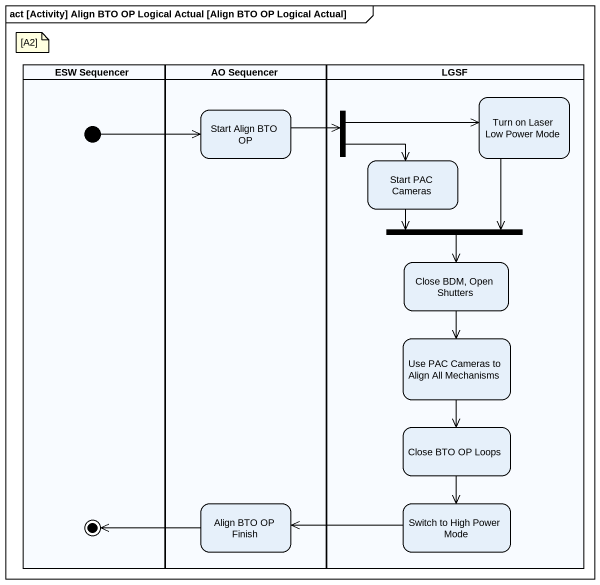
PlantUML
@startuml
mainframe act [Activity] Align BTO OP Logical Actual [Align BTO OP Logical Actual]
hide empty description
state "ESW Sequencer" as ESW_Sequencer <<partition>> {
  state initial1 <<start>>
  state final1 <<end>>
}
state "AO Sequencer" as AO_Sequencer <<partition>> {
  state "Start Align BTO OP" as Start_Align_BTO_OP
  state "Align BTO OP Finish" as Align_BTO_OP_Finish
}
state LGSF <<partition>> {
  state "Turn on Laser Low Power Mode" as Turn_on_Laser_Low_Power_Mode
  state fork1 <<fork>>
  state "Start PAC Cameras" as Start_PAC_Cameras
  state fork2 <<join>>
  state "Close BDM, Open Shutters" as Close_BDM_Open_Shutters
  state "Use PAC Cameras to Align All Mechanisms" as Use_PAC_Cameras_to_Align
  state "Close BTO OP Loops" as Close_BTO_OP_Loops
  state "Switch to High Power Mode" as Switch_to_High_Power_Mode
}
Turn_on_Laser_Low_Power_Mode --> fork2
initial1 -right-> Start_Align_BTO_OP
Start_Align_BTO_OP -right-> fork1
fork1 -right-> Turn_on_Laser_Low_Power_Mode
fork1 --> Start_PAC_Cameras
Start_PAC_Cameras --> fork2
fork2 --> Close_BDM_Open_Shutters
Close_BDM_Open_Shutters --> Use_PAC_Cameras_to_Align
Use_PAC_Cameras_to_Align --> Close_BTO_OP_Loops
Close_BTO_OP_Loops --> Switch_to_High_Power_Mode
Align_BTO_OP_Finish -left-> final1
Switch_to_High_Power_Mode -left-> Align_BTO_OP_Finish
note as N1
  [A2]
end note
@enduml
